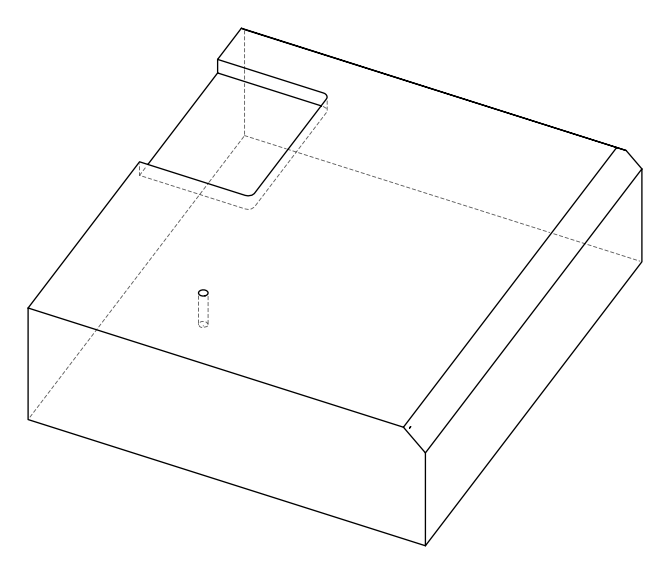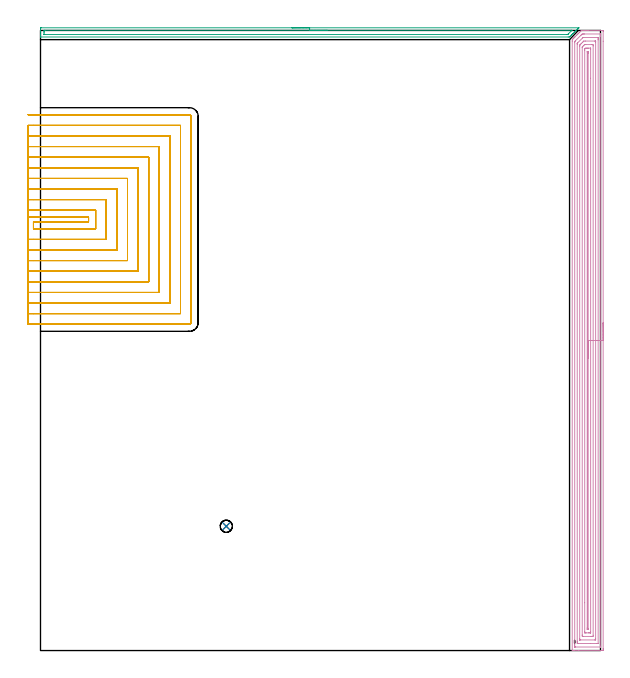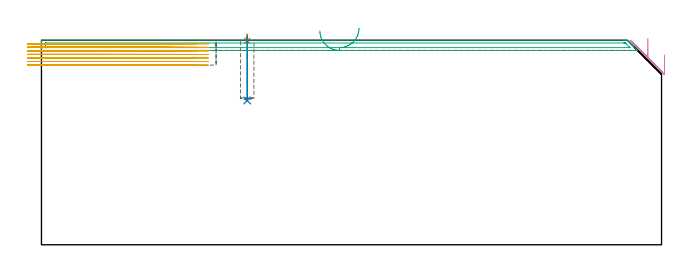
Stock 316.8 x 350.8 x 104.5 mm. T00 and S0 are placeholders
(PLAN: 5 operations, 3 tool changes, 70.4 min)
(1 SPOT_DRILL | STEP1POCKET | NXT0321_9005460120000 | 0.03 min | 1 mm3)
(2 DRILL_BLIND_HOLE_INTO_CENTER | STEP1POCKET | NXT0301_040 | 0.13 min | 1112 mm3)
(3 AREA_MILL | FG_CHAMFER_SURFACE | UGT0205_001 | 5.02 min | 4165 mm3)
(4 AREA_MILL_1 | FG_CHAMFER_SURFACE_1 | UGT0205_001 | 19.81 min | 53626 mm3)
(5 MILL_SLOT | SLOT_PARTIAL_RECTANGULAR | UGT0201_126 | Follow Part, ap 2, ae 75% | 45.37 min | 143188 mm3)
(TOOL NXT0321_9005460120000 | NC Spot Drill, 142deg, 12mm, Carbide, Uncoated | D12 PA142 FL30 Z2)
(TOOL NXT0301_040 | Carbide Drill 6.9mm [860.1-0690-035A1-MM 2214] | D6.9 PA140 FL53 Z2)
(TOOL UGT0205_001 | Chamfer Mill 20 x 3 x 45 deg. | D20 FL50 Z2)
(TOOL UGT0201_126 | Carbide End Mill 8.0 | D8 FL15 Z4)
(OP 1 SPOT_DRILL)
G17 G21 G94 G90
T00 M6
G54
G17 G0 G90 X105.1 Y70.3 S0 M3
G43 Z114.5 H0
G94 G81 G98 Z104.203 F250. R107.5
G80
M5
M2
(OP 2 DRILL_BLIND_HOLE_INTO_CENTER)
G17 G21 G94 G90
T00 M6
G54
G17 G0 G90 X105.1 Y70.3 S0 M3
G43 Z114.5 H1
G94 G81 G98 Z73.7 F250. R106.5
G80
M5
M2
(OP 3 AREA_MILL)
G17 G21 G94 G90
T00 M6
G54
G17 G0 G90 X142.25 Y352.3 S1061 M3
G43 Z114.5 H0
Z109.3
G94 G1 X142.288 Z108.428 F250.
X142.402 Z107.564
X142.591 Z106.712
X142.853 Z105.88
X143.187 Z105.074
X143.59 Z104.3
X144.058 Z103.564
X144.59 Z102.872
X145.179 Z102.229
X145.822 Z101.64
X146.514 Z101.109
X147.25 Z100.64
X148.024 Z100.237
X148.83 Z99.903
X149.662 Z99.641
X150.514 Z99.452
X151.378 Z99.338
X152.25 Z99.3
X304.495 Y352.299 Z99.299
Y352.298 Z99.301
Y352.294 Z99.304
X303.808 Y351.608 Z99.992
X303.658 Y351.456 Z100.141
X303.603 Y351.402 Z100.196
X302.969 Y350.769 Z100.831
X302.78 Y350.578 Z101.018
X302.13 Y349.93 Z101.67
X301.902 Y349.7 Z101.896
X301.292 Y349.091 Z102.508
X301.224 Y349.023 Z102.576
X301.024 Y348.822 Z102.774
X300.453 Y348.253 Z103.347
X300.332 Y348.131 Z103.467
X300.146 Y347.944 Z103.652
X299.633 Y347.433 Z104.167
X299.44 Y347.239 Z104.359
X299.305 Y347.104 Z104.49
X298.548 Y347.1 Z104.5
X0.154
X0.01 Y347.102 Z104.488
X0.002 Y347.238 Z104.355
X0. Y347.379 Z104.22
Y347.777 Z103.822
Y348.383 Z103.212
Y350.442 Z101.155
Y351.017 Z100.578
Y351.608 Z99.988
X0.003 Y351.895 Z99.7
X0.01 Y352.291 Z99.305
X0.193 Y352.296 Z99.302
X0.6 Y352.3 Z99.3
X152.25
Y350.886 Z100.714
X300.332 Y350.885 Z100.715
X300.467 Y350.884 Z100.716
X300.574 Y350.881 Z100.719
X300.615 Y350.879 Z100.721
X300.612 Y350.873 Z100.727
X300.549 Y350.804 Z100.796
X300.422 Y350.673 Z100.927
X300.332 Y350.581 Z101.019
X298.781 Y349.031 Z102.569
X298.548 Y348.797 Z102.803
X298.337 Y348.59 Z103.01
X298.289 Y348.546 Z103.054
X298.264 Y348.525 Z103.075
X298.223 Y348.521 Z103.079
X298.035 Y348.518 Z103.082
X297.656 Y348.515 Z103.085
X297.522 Y348.514 Z103.086
X2.384 Y348.515 Z103.085
X2.25
X2.036 Y348.52 Z103.08
X2.015 Y348.521 Z103.079
X2.01 Y348.533 Z103.067
X2.004 Y348.56 Z103.04
X2.002 Y348.587 Z103.013
X2. Y348.761 Z102.839
Y349.639 Z101.961
X2.002 Y350.139 Z101.461
X2.004 Y350.513 Z101.087
X2.015 Y350.879 Z100.721
X2.384 Y350.884 Z100.716
X2.518 Y350.885 Z100.715
X152.25 Y350.886 Z100.714
X153.122 Z100.752
X153.986 Z100.866
X154.838 Z101.055
X155.67 Z101.317
X156.476 Z101.651
X157.25 Z102.054
X157.986 Z102.523
X158.678 Z103.054
X159.321 Z103.643
X159.91 Z104.286
X160.442 Z104.979
X160.91 Z105.714
X161.313 Z106.488
X161.647 Z107.294
X161.909 Z108.126
X162.098 Z108.978
X162.212 Z109.843
X162.25 Z110.714
G0 Z114.5
M5
M2
(OP 4 AREA_MILL_1)
G17 G21 G94 G90
T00 M6
G54
G17 G0 G90 X318.3 Y185.4 S1061 M3
G43 Z114.5 H0
Z97.
G94 G1 Y185.362 Z96.128 F250.
Y185.248 Z95.264
Y185.059 Z94.412
Y184.797 Z93.58
Y184.463 Z92.774
Y184.06 Z92.
Y183.592 Z91.264
Y183.06 Z90.572
Y182.471 Z89.929
Y181.828 Z89.34
Y181.136 Z88.809
Y180.4 Z88.34
Y179.626 Z87.937
Y178.82 Z87.603
Y177.988 Z87.341
Y177.137 Z87.152
Y176.272 Z87.038
Y175.4 Z87.
Y1.107
X318.299 Y0.627 Z87.001
X318.296 Y0.217 Z87.003
X318.292 Y0.01 Z87.005
X317.893 Y0.006 Z87.404
X317.278 Y0. Z88.02
X304.457 Z100.838
X302.085 Z103.21
X301.127 Z104.172
X300.963 Y0.001 Z104.33
X300.9 Y0.003 Z104.392
X300.803 Y0.01 Z104.488
X300.8 Y0.18 Z104.5
Y344.809
X300.806 Y345.602 Z104.491
X300.904 Y345.703 Z104.393
X301.207 Y346.009 Z104.089
X301.349 Y346.15 Z103.949
X301.501 Y346.302 Z103.797
X301.646 Y346.448 Z103.65
X301.796 Y346.597 Z103.502
X301.932 Y346.733 Z103.366
X302.085 Y346.887 Z103.21
X302.243 Y347.044 Z103.055
X302.364 Y347.165 Z102.934
X302.524 Y347.327 Z102.771
X303.044 Y347.844 Z102.256
X303.286 Y348.087 Z102.012
X303.398 Y348.2 Z101.898
X303.971 Y348.771 Z101.329
X304.18 Y348.981 Z101.118
X304.28 Y349.082 Z101.016
X304.72 Y349.52 Z100.58
X305.159 Y349.961 Z100.137
X305.393 Y350.193 Z99.907
X305.824 Y350.625 Z99.475
X305.972 Y350.769 Z99.326
X306.005 Y350.794 Z99.292
X306.037 Y350.797 Z99.261
X306.082 Y350.8 Z99.216
X306.476 Z98.822
X306.567 Z98.732
X307.354 Z97.941
X308.586 Z96.711
X309.111 Z96.184
X309.727 Z95.569
X317.893 Z87.404
X318.159 Y350.797 Z87.138
X318.292 Y350.79 Z87.006
X318.299 Y350.654 Z86.999
X318.3 Y350.173 Z87.
Y344.712
Y175.4
X316.886 Z88.414
X316.885 Y2.415 Z88.415
X316.881 Y2.035 Z88.419
X316.879 Y2.018 Z88.421
X316.86 Y2.01 Z88.44
X316.789 Y2.004 Z88.511
X316.68 Y2.001 Z88.62
X302.492 Y2. Z102.808
X302.292 Y2.002 Z103.008
X302.258 Y2.005 Z103.042
X302.226 Y2.009 Z103.074
X302.221 Y2.053 Z103.079
X302.216 Y2.282 Z103.084
X302.215 Y2.415 Z103.085
X302.214 Y3.177 Z103.086
X302.215 Y343.915 Z103.085
X302.218 Y344.296 Z103.082
X302.221 Y344.486 Z103.079
X302.23 Y344.569 Z103.07
X302.274 Y344.617 Z103.026
X302.46 Y344.809 Z102.84
X305.814 Y348.165 Z99.486
X306.037 Y348.385 Z99.263
X306.263 Y348.602 Z99.037
X306.476 Y348.79 Z98.824
X306.949 Y348.798 Z98.351
X307.354 Y348.799 Z97.946
X307.825 Y348.8 Z97.475
X316.608 Z88.692
X316.808 Y348.798 Z88.492
X316.842 Y348.795 Z88.458
X316.874 Y348.791 Z88.426
X316.879 Y348.747 Z88.421
X316.884 Y348.518 Z88.416
X316.885 Y348.385 Z88.415
X316.886 Y347.623 Z88.414
Y175.4
X315.472 Z89.828
X315.471 Y4.094 Z89.829
X315.47 Y4.04 Z89.83
X315.468 Y4.015 Z89.832
X315.465 Y4.009 Z89.835
X315.454 Y4.004 Z89.846
X315.259 Y4.001 Z90.041
X314.58 Y4. Z90.72
X311.067 Z94.233
X304.039 Y4.001 Z101.261
X303.841 Y4.005 Z101.459
X303.649 Y4.01 Z101.651
X303.635 Y4.203 Z101.665
X303.632 Y4.416 Z101.668
X303.629 Y5.097 Z101.671
Y5.313
Y343.021
X303.63 Y343.237 Z101.67
X303.634 Y343.454 Z101.666
X303.635 Y343.513 Z101.665
X303.652 Y343.541 Z101.648
X303.702 Y343.595 Z101.598
X303.841 Y343.741 Z101.459
X306.696 Y346.597 Z98.604
X306.831 Y346.728 Z98.469
X306.88 Y346.773 Z98.42
X306.901 Y346.79 Z98.399
X306.956 Y346.793 Z98.344
X307.156 Y346.799 Z98.144
X315.061 Z90.239
X315.259 Y346.795 Z90.041
X315.451 Y346.79 Z89.849
X315.464 Y346.597 Z89.836
X315.468 Y346.384 Z89.832
X315.471 Y345.703 Z89.829
Y345.487
X315.472 Y175.4 Z89.828
X314.057 Z91.243
X314.056 Y6.885 Z91.244
X314.053 Y6.324 Z91.247
X314.05 Y6.132 Z91.25
X314.039 Y6.01 Z91.261
X313.937 Y6.007 Z91.363
X313.493 Y6. Z91.807
X305.589 Z99.711
X305.164 Y6.007 Z100.136
X305.059 Y6.01 Z100.241
X305.049 Y6.018 Z100.251
X305.046 Y6.035 Z100.254
X305.044 Y6.07 Z100.256
X305.043 Y6.146 Z100.257
Y6.556
Y341.798
X305.045 Y342.127 Z100.255
X305.048 Y342.41 Z100.252
X305.05 Y342.476 Z100.25
X305.08 Y342.519 Z100.22
X305.145 Y342.588 Z100.155
X305.57 Y343.021 Z99.73
X305.598 Y343.049 Z99.702
X306.027 Y343.479 Z99.273
X306.47 Y343.922 Z98.83
X306.916 Y344.362 Z98.384
X307.354 Y344.79 Z97.946
X307.367 Y344.796 Z97.933
X308.233 Y344.8 Z97.067
X313.511 Z91.789
X313.936 Y344.793 Z91.364
X314.041 Y344.79 Z91.259
X314.051 Y344.782 Z91.249
X314.053 Y344.765 Z91.247
X314.056 Y344.73 Z91.244
X314.057 Y344.654 Z91.243
Y344.244
Y175.4
X312.643 Z92.657
Y8.654
X312.624 Y8.01 Z92.676
X312.403 Y8.003 Z92.897
X311.746 Y8. Z93.554
X311.528 Z93.772
X307.136 Y8.001 Z98.164
X306.476 Y8.01 Z98.824
X306.457 Y8.673 Z98.843
Y8.692
X306.458 Y341.233 Z98.842
Y341.251
X306.476 Y341.466 Z98.824
X306.8 Y341.797 Z98.5
X307.126 Y342.127 Z98.174
X307.241 Y342.243 Z98.059
X307.354 Y342.356 Z97.946
X307.688 Y342.682 Z97.612
X307.766 Y342.756 Z97.534
X307.821 Y342.79 Z97.479
X307.902 Y342.793 Z97.398
X308.233 Y342.798 Z97.067
X308.45 Y342.8 Z96.85
X311.964 Y342.799 Z93.336
X312.624 Y342.79 Z92.676
X312.643 Y342.127 Z92.657
Y342.108
Y175.4
X311.229 Z94.071
X311.228 Y10.461 Z94.072
X311.227 Y10.095 Z94.073
X311.225 Y10.041 Z94.075
X311.222 Y10.016 Z94.078
X311.206 Y10.01 Z94.094
X311.094 Y10.006 Z94.206
X310.867 Y10.002 Z94.433
X310.441 Y10. Z94.859
X309.989 Z95.311
X308.685 Z96.615
X308.233 Y10.001 Z97.067
X308.082 Y10.002 Z97.218
X307.961 Y10.006 Z97.339
X307.887 Y10.01 Z97.413
X307.878 Y10.093 Z97.422
X307.874 Y10.461 Z97.426
X307.872 Y10.828 Z97.428
X307.871 Y27.06 Z97.429
X307.872 Y339.445 Z97.428
X307.873 Y339.811 Z97.427
X307.878 Y340.339 Z97.422
X307.884 Y340.425 Z97.416
X307.94 Y340.485 Z97.36
X308.015 Y340.561 Z97.285
X308.233 Y340.775 Z97.067
X308.666 Y340.793 Z96.634
X309.111 Y340.798 Z96.189
X309.537 Y340.8 Z95.763
X309.989 Z95.311
X311.018 Y340.798 Z94.282
X311.139 Y340.794 Z94.161
X311.213 Y340.79 Z94.087
X311.222 Y340.707 Z94.078
X311.226 Y340.339 Z94.074
X311.228 Y339.972 Z94.072
X311.229 Y323.733 Z94.071
Y175.4
X309.815 Z95.485
X309.814 Y12.249 Z95.486
X309.813 Y12.114 Z95.487
X309.81 Y12.047 Z95.49
X309.808 Y12.02 Z95.492
X309.793 Y12.01 Z95.507
X309.672 Y12.007 Z95.628
X309.353 Y12.002 Z95.947
X309.31 Y12.006 Z95.99
X309.295 Y12.009 Z96.005
X309.291 Y12.065 Z96.009
X309.287 Y12.249 Z96.013
X309.286 Y12.426 Z96.014
X309.285 Y12.965 Z96.015
X309.286 Y338.551 Z96.014
X309.287 Y338.686 Z96.013
X309.29 Y338.753 Z96.01
X309.292 Y338.78 Z96.008
X309.307 Y338.79 Z95.993
X309.428 Y338.793 Z95.872
X309.747 Y338.798 Z95.553
X309.79 Y338.794 Z95.51
X309.805 Y338.791 Z95.495
X309.809 Y338.735 Z95.491
X309.813 Y338.551 Z95.487
X309.814 Y338.374 Z95.486
X309.815 Y337.835 Z95.485
Y175.4
Y174.528 Z95.523
Y173.664 Z95.637
Y172.812 Z95.826
Y171.98 Z96.088
Y171.174 Z96.422
Y170.4 Z96.825
Y169.664 Z97.294
Y168.972 Z97.825
Y168.329 Z98.414
Y167.74 Z99.057
Y167.209 Z99.75
Y166.74 Z100.485
Y166.337 Z101.259
Y166.003 Z102.065
Y165.741 Z102.897
Y165.552 Z103.749
Y165.438 Z104.614
Y165.4 Z105.485
G0 Z114.5
M5
M2
(OP 5 MILL_SLOT)
G17 G21 G94 G90
T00 M6
G54
G17 G0 G90 X-7. Y245.1 S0 M3
G43 Z114.5 H0
Z102.686
G94 G1 X-4. F250.
X27.2 F500.
Y242.6
X-4.
Y238.6
X31.2
Y249.1
X-4.
X-7. F250.
Y232.6
X-4.
X37.2 F500.
Y255.1
X-4.
X-7. F250.
Y226.6
X-4.
X43.2 F500.
Y261.1
X-4.
X-7. F250.
Y220.6
X-4.
X49.2 F500.
Y267.1
X-4.
X-7. F250.
Y214.6
X-4.
X55.2 F500.
Y273.1
X-4.
X-7. F250.
Y208.6
X-4.
X61.2 F500.
Y279.1
X-4.
X-7. F250.
Y202.6
X-4.
X67.2 F500.
Y285.1
X-4.
X-7. F250.
Y196.6
X-4.
X73.2 F500.
Y291.1
X-4.
X-7. F250.
Y190.6
X-4.
X79.2 F500.
Y297.1
X-4.
X-7. F250.
Y184.6
X-4.
X84.3 F500.
G3 X85.2 Y185.5 R0.9
G1 Y302.2
G3 X84.3 Y303.1 R0.9
G1 X-4.
X-7. F250.
G0 Y245.1 Z100.871
G1 X-4.
X27.2 F500.
Y242.6
X-4.
Y238.6
X31.2
Y249.1
X-4.
X-7. F250.
Y232.6
X-4.
X37.2 F500.
Y255.1
X-4.
X-7. F250.
Y226.6
X-4.
X43.2 F500.
Y261.1
X-4.
X-7. F250.
Y220.6
X-4.
X49.2 F500.
Y267.1
X-4.
X-7. F250.
Y214.6
X-4.
X55.2 F500.
Y273.1
X-4.
X-7. F250.
Y208.6
X-4.
X61.2 F500.
Y279.1
X-4.
X-7. F250.
Y202.6
X-4.
X67.2 F500.
Y285.1
X-4.
X-7. F250.
Y196.6
X-4.
X73.2 F500.
Y291.1
X-4.
X-7. F250.
Y190.6
X-4.
X79.2 F500.
Y297.1
X-4.
X-7. F250.
Y184.6
X-4.
X84.3 F500.
G3 X85.2 Y185.5 R0.9
G1 Y302.2
G3 X84.3 Y303.1 R0.9
G1 X-4.
X-7. F250.
G0 Y245.1 Z99.057
G1 X-4.
X27.2 F500.
Y242.6
X-4.
Y238.6
X31.2
Y249.1
X-4.
X-7. F250.
Y232.6
X-4.
X37.2 F500.
Y255.1
X-4.
X-7. F250.
Y226.6
X-4.
X43.2 F500.
Y261.1
X-4.
X-7. F250.
Y220.6
X-4.
X49.2 F500.
Y267.1
X-4.
X-7. F250.
Y214.6
X-4.
X55.2 F500.
Y273.1
X-4.
X-7. F250.
Y208.6
X-4.
X61.2 F500.
Y279.1
X-4.
X-7. F250.
Y202.6
X-4.
X67.2 F500.
Y285.1
X-4.
X-7. F250.
Y196.6
X-4.
X73.2 F500.
Y291.1
X-4.
X-7. F250.
Y190.6
X-4.
X79.2 F500.
Y297.1
X-4.
X-7. F250.
Y184.6
X-4.
X84.3 F500.
G3 X85.2 Y185.5 R0.9
G1 Y302.2
G3 X84.3 Y303.1 R0.9
G1 X-4.
X-7. F250.
G0 Y245.1 Z97.243
G1 X-4.
X27.2 F500.
Y242.6
X-4.
Y238.6
X31.2
Y249.1
X-4.
X-7. F250.
Y232.6
X-4.
X37.2 F500.
Y255.1
X-4.
X-7. F250.
Y226.6
X-4.
X43.2 F500.
Y261.1
X-4.
X-7. F250.
Y220.6
X-4.
X49.2 F500.
Y267.1
X-4.
X-7. F250.
Y214.6
X-4.
X55.2 F500.
Y273.1
X-4.
X-7. F250.
Y208.6
X-4.
X61.2 F500.
Y279.1
X-4.
X-7. F250.
Y202.6
X-4.
X67.2 F500.
Y285.1
X-4.
X-7. F250.
Y196.6
X-4.
X73.2 F500.
Y291.1
X-4.
X-7. F250.
Y190.6
X-4.
X79.2 F500.
Y297.1
X-4.
X-7. F250.
Y184.6
X-4.
X84.3 F500.
G3 X85.2 Y185.5 R0.9
G1 Y302.2
G3 X84.3 Y303.1 R0.9
G1 X-4.
X-7. F250.
G0 Y245.1 Z95.429
G1 X-4.
X27.2 F500.
Y242.6
X-4.
Y238.6
X31.2
Y249.1
X-4.
X-7. F250.
Y232.6
X-4.
X37.2 F500.
Y255.1
X-4.
X-7. F250.
Y226.6
X-4.
X43.2 F500.
Y261.1
X-4.
X-7. F250.
Y220.6
X-4.
X49.2 F500.
Y267.1
X-4.
X-7. F250.
Y214.6
X-4.
X55.2 F500.
Y273.1
X-4.
X-7. F250.
Y208.6
X-4.
X61.2 F500.
Y279.1
X-4.
X-7. F250.
Y202.6
X-4.
X67.2 F500.
Y285.1
X-4.
X-7. F250.
Y196.6
X-4.
X73.2 F500.
Y291.1
X-4.
X-7. F250.
Y190.6
X-4.
X79.2 F500.
Y297.1
X-4.
X-7. F250.
Y184.6
X-4.
X84.3 F500.
G3 X85.2 Y185.5 R0.9
G1 Y302.2
G3 X84.3 Y303.1 R0.9
G1 X-4.
X-7. F250.
G0 Y245.1 Z93.614
G1 X-4.
X27.2 F500.
Y242.6
X-4.
Y238.6
X31.2
Y249.1
X-4.
X-7. F250.
Y232.6
X-4.
X37.2 F500.
Y255.1
X-4.
X-7. F250.
Y226.6
X-4.
X43.2 F500.
Y261.1
X-4.
X-7. F250.
Y220.6
X-4.
X49.2 F500.
Y267.1
X-4.
X-7. F250.
Y214.6
X-4.
X55.2 F500.
Y273.1
X-4.
X-7. F250.
Y208.6
X-4.
X61.2 F500.
Y279.1
X-4.
X-7. F250.
Y202.6
X-4.
X67.2 F500.
Y285.1
X-4.
X-7. F250.
Y196.6
X-4.
X73.2 F500.
Y291.1
X-4.
X-7. F250.
Y190.6
X-4.
X79.2 F500.
Y297.1
X-4.
X-7. F250.
Y184.6
X-4.
X84.3 F500.
G3 X85.2 Y185.5 R0.9
G1 Y302.2
G3 X84.3 Y303.1 R0.9
G1 X-4.
X-7. F250.
G0 Y245.1 Z91.8
G1 X-4.
X27.2 F500.
Y242.6
X-4.
Y238.6
X31.2
Y249.1
X-4.
X-7. F250.
Y232.6
X-4.
X37.2 F500.
Y255.1
X-4.
X-7. F250.
Y226.6
X-4.
X43.2 F500.
Y261.1
X-4.
X-7. F250.
Y220.6
X-4.
X49.2 F500.
Y267.1
X-4.
X-7. F250.
Y214.6
X-4.
X55.2 F500.
Y273.1
X-4.
X-7. F250.
Y208.6
X-4.
X61.2 F500.
Y279.1
X-4.
X-7. F250.
Y202.6
X-4.
X67.2 F500.
Y285.1
X-4.
X-7. F250.
Y196.6
X-4.
X73.2 F500.
Y291.1
X-4.
X-7. F250.
Y190.6
X-4.
X79.2 F500.
Y297.1
X-4.
X-7. F250.
Y184.6
X-4.
X84.3 F500.
G3 X85.2 Y185.5 R0.9
G1 Y302.2
G3 X84.3 Y303.1 R0.9
G1 X-4.
X-7. F250.
G0 Z114.5
M5
M2
